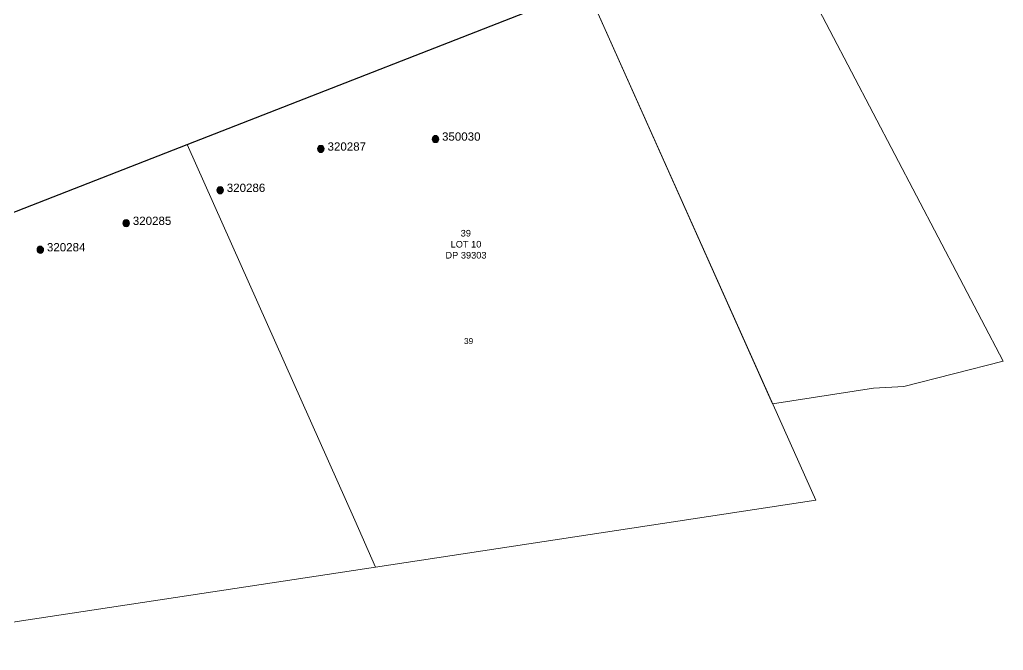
# Model space of a CAD drawing. Header units: metres. Extents: x 303471 to 304743, y 6269257 to 6269879.
# Drawn here: x 304360.6 to 304658.3, y 6269424.1 to 6269615 of the extents above; entities that cross this region are included whole.
import ezdxf
from ezdxf.enums import TextEntityAlignment as Align

# ---------------------------------------------------------------- set-up
doc = ezdxf.new("R2010")
doc.units = ezdxf.units.M
doc.layers.get('0').update_dxf_attribs({"color": 6})
for name, color, linetype in [('_User Miscellaneous1', 7, 'Continuous'), ('_User Miscellaneous12', 7, 'Continuous'), ('SupportsOH_SP_TR_HV_LV_SL_MOD', 3, 'Continuous')]:
    doc.layers.add(name, color=color, linetype=linetype)
doc.layers.add('Cadastre Land Parcels_SP_EXT', color=7, linetype='Continuous', lineweight=5)
doc.styles.add('POLE_LABEL', font='arial.ttf')
doc.styles.get("Standard").update_dxf_attribs({"font": 'arial.ttf'})
doc.linetypes.add('Cable 1', pattern='A,7,-3,["//",Standard,S=1.5,R=0,X=-2.1,Y=-0.7],-0.001', length=10.001)

# ---------------------------------------------------------------- blocks, each defined once
blk = doc.blocks.new('POLE_EXT')
blk.add_hatch(color=256).paths.add_polyline_path([(-1, 0, 1), (1, 0, 1)])
blk.add_lwpolyline([(-1, 0, 1), (1, 0, 1)], format="xyb", close=True)
for tag, height, flags, p in [('pNumber', 2.5, 8, (-17.84, 2.07)), ('OWNED_BY', 0.2, 9, (1.35, -0.4)), ('SPECIAL_USE', 0.2, 9, (1.35, -0.8)), ('STATE', 0.2, 9, (1.35, -1)), ('cLV', 0.2, 9, (1.35, -1.4)), ('hDepth', 0.2, 9, (1.35, -1.6)), ('hDia', 0.2, 9, (1.35, -1.8)), ('cHV', 0.2, 9, (1.35, -2)), ('PARENT', 0.2, 9, (1.35, -0.6)), ('USAGE', 0.2, 9, (1.35, -1.2)), ('LBRACKET', 0.2, 9, (1.35, -2.2)), ('LExisting', 0.2, 9, (1.35, -2.4)), ('LANTNUMBER', 0.2, 9, (1.35, -2.6)), ('LOther', 0.2, 9, (1.35, -2.8)), ('LRemove', 0.2, 9, (1.35, -3)), ('cLinedev', 0.2, 9, (1.35, -3.4)), ('pExisting', 0.2, 9, (1.35, -3.8)), ('pFooting', 0.2, 9, (1.35, -4.4)), ('pNew', 0.2, 9, (1.35, -4.6)), ('pRelocate', 0.2, 9, (1.35, -5)), ('pRemove', 0.2, 9, (1.35, -5.2)), ('pReplace', 0.2, 9, (1.35, -5.4)), ('pStay', 0.2, 9, (1.35, -5.6)), ('pType', 0.2, 9, (1.35, -5.8)), ('cspan', 0.2, 9, (1.35, -6)), ('LEGEND', 0.2, 9, (1.35, -3.2)), ('LOCATION', 0.2, 9, (1.35, -3.6)), ('PFNUMBER', 0.2, 9, (1.35, -4)), ('NEWPFNUMBER', 0.2, 9, (1.35, -4.2)), ('STREETNAME', 0.2, 9, (1.35, -6.2)), ('SUBURB', 0.2, 9, (1.35, -6.4)), ('OPERATED_BY', 0.2, 9, (1.36, -7.01)), ('NOTES', 0.2, 9, (1.35, -6.6)), ('MAINTAINED_BY', 0.2, 9, (1.36, -6.81))]:
    blk.add_attdef(tag, text='', height=height, dxfattribs=dict(flags=flags)).set_placement(p, align=Align.MIDDLE_LEFT)
at = {"style": 'POLE_LABEL'}
for tag, height, flags, p in [('ASSET_NUM', 2.5, 8, (2, 2)), ('STRUCTURE_PLANT_NUMBER', 0.2, 9, (1.35, 0.03)), ('STREET_CODE', 0.2, 9, (1.35, -0.2))]:
    blk.add_attdef(tag, text='', height=height, dxfattribs=dict(at, flags=flags)).set_placement(p, align=Align.MIDDLE_LEFT)
at = {"flags": 1}
blk.add_attdef('Z', (1.35, -7.33), '', height=0.2, dxfattribs=at)

msp = doc.modelspace()

# ---------------------------------------------------------------- linework, layer by layer
at = {"layer": '_User Miscellaneous12', "linetype": 'Continuous'}
msp.add_lwpolyline([(304209.389, 6269568.217), (304246.113, 6269512.711), (304411.245, 6269577.172), (304532.255, 6269624.473), (304505.67, 6269683.99)], dxfattribs=at)
at = {"layer": 'Cadastre Land Parcels_SP_EXT', "linetype": 'Continuous'}
msp.add_lwpolyline([(304505.67, 6269683.99), (304532.254, 6269624.473), (304588.502, 6269498.69), (304619.045, 6269503.458), (304628.193, 6269503.894), (304658.336, 6269511.571), (304514.009, 6269787.001), (304458.438, 6269778.708), (304479.892, 6269741.655)], dxfattribs=at)
for points in [[(304601.565, 6269469.478), (304532.255, 6269624.473), (304411.245, 6269577.172), (304461.985, 6269463.489), (304468.329, 6269449.273), (304601.565, 6269469.478)], [(304302.55, 6269424.069), (304468.329, 6269449.273), (304461.985, 6269463.489), (304411.245, 6269577.172), (304246.113, 6269512.711), (304302.55, 6269424.069)]]:
    msp.add_lwpolyline(points, close=True, dxfattribs=at)

# ---------------------------------------------------------------- block references
at = {"layer": 'SupportsOH_SP_TR_HV_LV_SL_MOD'}
ref = msp.add_blockref('POLE_EXT', (304486.423, 6269578.843), dxfattribs=at)
ref.add_attrib('ASSET_NUM', '350030', dxfattribs={"layer": '0', "height": 2.5, "style": 'POLE_LABEL'}).set_placement((304488.423, 6269579.593), align=Align.MIDDLE_LEFT)
ref = msp.add_blockref('POLE_EXT', (304451.77, 6269575.821), dxfattribs=at)
ref.add_attrib('ASSET_NUM', '320287', dxfattribs={"layer": '0', "height": 2.5, "style": 'POLE_LABEL'}).set_placement((304453.77, 6269576.571), align=Align.MIDDLE_LEFT)
ref = msp.add_blockref('POLE_EXT', (304421.27, 6269563.321), dxfattribs=at)
ref.add_attrib('ASSET_NUM', '320286', dxfattribs={"layer": '0', "height": 2.5, "style": 'POLE_LABEL'}).set_placement((304423.27, 6269564.071), align=Align.MIDDLE_LEFT)
ref = msp.add_blockref('POLE_EXT', (304392.827, 6269553.335), dxfattribs=at)
ref.add_attrib('ASSET_NUM', '320285', dxfattribs={"layer": '0', "height": 2.5, "style": 'POLE_LABEL'}).set_placement((304394.827, 6269554.085), align=Align.MIDDLE_LEFT)
ref = msp.add_blockref('POLE_EXT', (304366.827, 6269545.335), dxfattribs=at)
ref.add_attrib('ASSET_NUM', '320284', dxfattribs={"layer": '0', "height": 2.5, "style": 'POLE_LABEL'}).set_placement((304368.827, 6269546.085), align=Align.MIDDLE_LEFT)

# ---------------------------------------------------------------- texts
at = {"layer": '_User Miscellaneous1', "linetype": 'Cable 1', "lineweight": 0, "insert": (304488.999, 6269551.331), "char_height": 2, "width": 13.02408, "attachment_point": 1}
msp.add_mtext('\\pi5.0782;39\\P\\pi2.0223;LOT 10      \\P\\pi0.46975;DP 39303', dxfattribs=at)
at = {"layer": 'Defpoints'}
msp.add_text('39', height=1.8, dxfattribs=at).set_placement((304495.076, 6269516.777))

doc.saveas('drawing.dxf')
